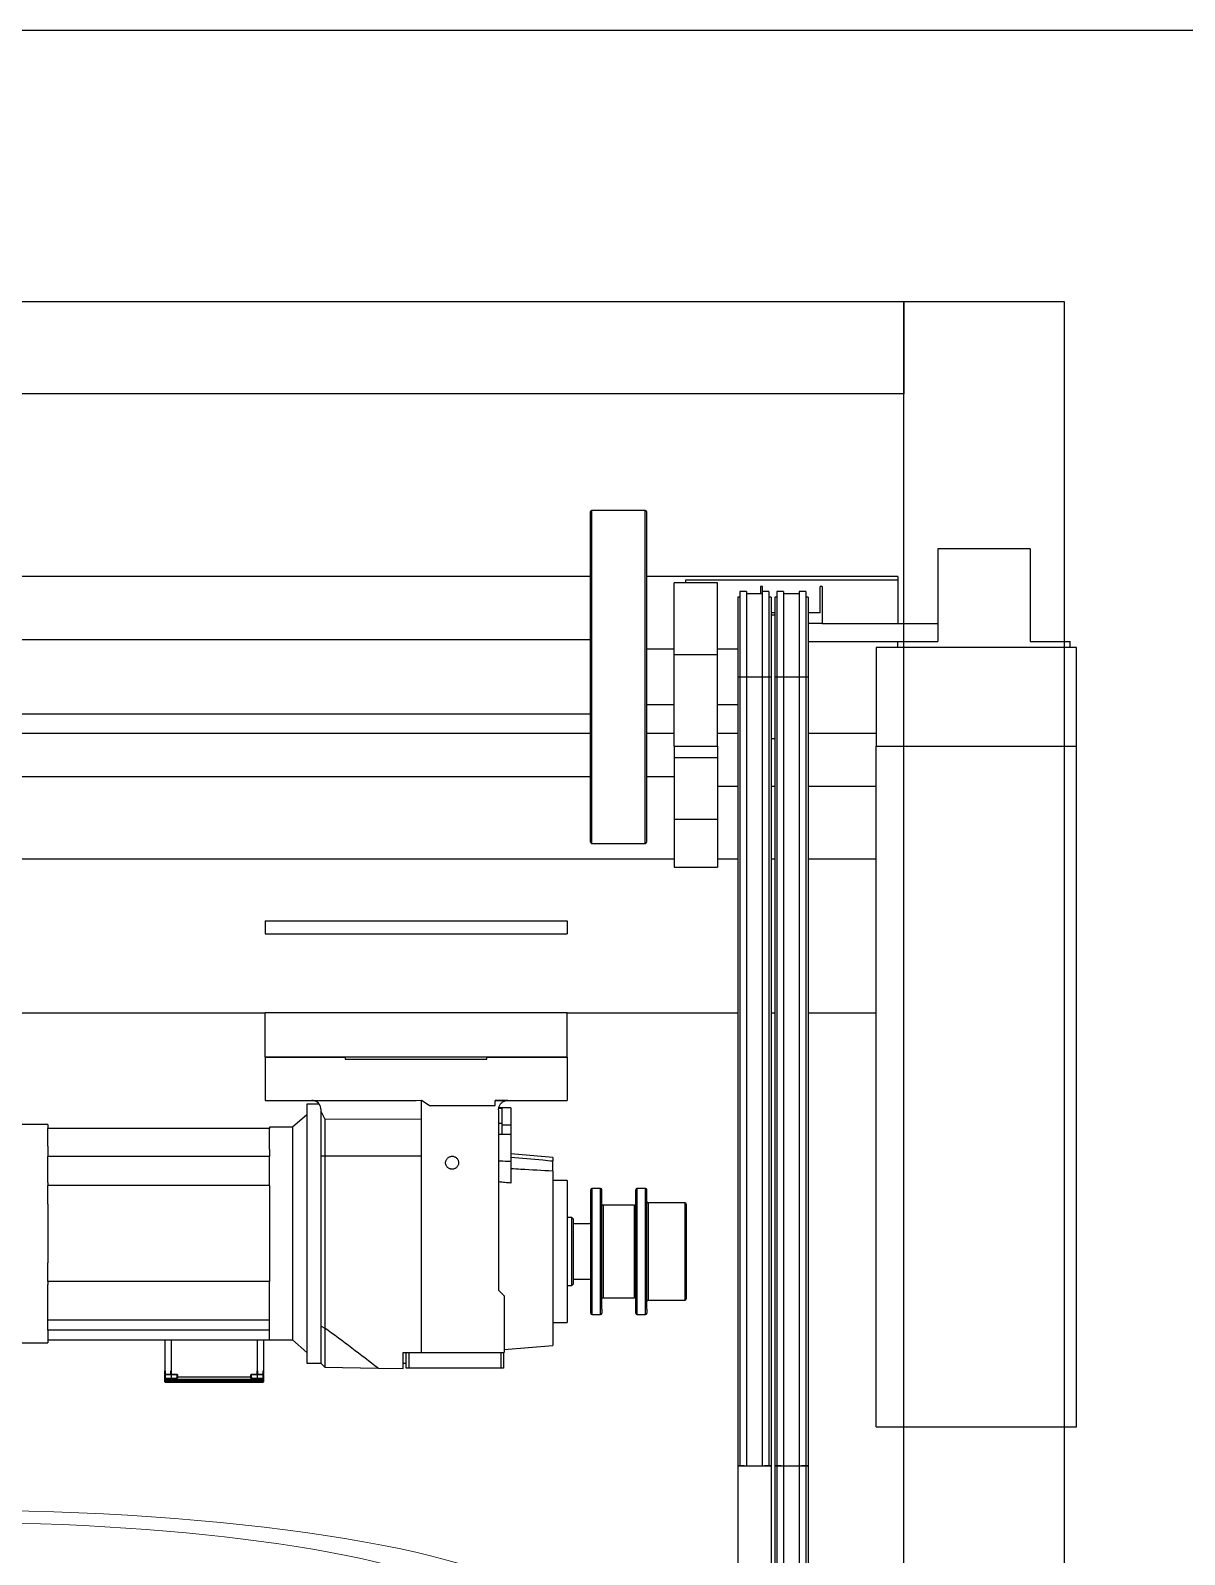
# Model space of a CAD drawing. Header units: millimetres. Extents: x 748 to 17792, y 1005 to 4889.
# Drawn here: x 14942 to 15129.2, y 4102 to 4349.2 of the extents above; entities that cross this region are included whole.
import ezdxf

# ---------------------------------------------------------------- set-up
doc = ezdxf.new("R2010")
doc.units = ezdxf.units.MM
for name, color, linetype, true_color in [('PK24-SYS-ROOM', 8, 'Continuous', 0x808080), ('PK24E-SYS-LIFT', 31, 'Continuous', 0xffcc5a), ('PK24E-SYS-SHELF', 31, 'Continuous', 0xffcc5a)]:
    doc.layers.add(name, color=color, linetype=linetype, true_color=true_color)
doc.layers.add('PK24E-STRUCT-STEEL', color=254, linetype='Continuous')
doc.layers.add('PK24E-TTARROW', color=20, linetype='Continuous', lineweight=20, true_color=0xf54b32)

# ---------------------------------------------------------------- blocks, each defined once
blk = doc.blocks.new('TTARROW---TOP-DECOR-PK24')
at = {"layer": 'PK24E-TTARROW'}
for points in [[(0, 90), (0, 80), (-32.49, 89.27), (0, 110), (0, 100, -0.763437), (50.85, -86.11), (61.06, -72.77), (52.06, -73.42, 0.73095)], [(0, -90), (0, -80), (32.49, -89.27), (0, -110), (0, -100, -0.763437), (-50.85, 86.11), (-61.06, 72.77), (-52.06, 73.42, 0.73095)]]:
    blk.add_lwpolyline(points, format="xyb", close=True, dxfattribs=at)
blk = doc.blocks.new('ELIFTTT---BACK-COMP-PKE24')
at = {"yscale": 0.2}
blk.add_blockref('TTARROW---TOP-DECOR-PK24', (0, 0), dxfattribs=at)
blk = doc.blocks.new('ELIFT-DU--BACK-COMP-PKE24')
at = {"layer": 'PK24E-SYS-LIFT', "linetype": 'Continuous', "lineweight": 25}
for p, q in [((103.65, 128.35), (103.65, 181.95)), ((112.55, 182.15), (103.85, 182.15)), ((103.85, 182.15), (103.85, 128.15)), ((112.55, 128.15), (112.55, 182.15)), ((112.75, 181.95), (112.75, 128.35)), ((175, 175.9), (160, 175.9)), ((160, 175.9), (160, 160.9)), ((175, 175.9), (175, 160.9)), ((103.65, 171.45), (-103.65, 171.45)), ((153.5, 171.45), (112.75, 171.45)), ((153.5, 170.85), (119.1, 170.85)), ((119.1, 170.85), (119.1, 170.4)), ((153.5, 171.45), (153.5, 170.85)), ((153.5, 170.85), (153.5, 163.8)), ((124.25, 170.4), (117.25, 170.4)), ((117.25, 158.79), (117.25, 170.4)), ((124.25, 158.79), (124.25, 170.4)), ((128.98, 168.98), (127.88, 168.98)), ((127.88, 168.98), (127.88, 155.15)), ((128.98, 168.98), (128.98, 155.15)), ((131.52, 168.6), (128.98, 168.6)), ((131.25, 169.8), (131.25, 168.6)), ((131.55, 169.8), (131.25, 169.8)), ((132.62, 168.98), (131.52, 168.98)), ((131.52, 168.98), (131.52, 155.15)), ((131.55, 168.98), (131.55, 169.8)), ((132.62, 168.98), (132.62, 155.15)), ((134.98, 168.98), (133.88, 168.98)), ((133.88, 168.98), (133.88, 155.15)), ((134.98, 168.98), (134.98, 155.15)), ((137.52, 168.6), (134.98, 168.6)), ((137.52, 168.98), (137.52, 155.15)), ((138.62, 168.98), (137.52, 168.98)), ((138.62, 168.98), (138.62, 155.15)), ((140.95, 165.55), (140.95, 169.8)), ((141.25, 169.8), (140.95, 169.8)), ((141.25, 169.8), (141.25, 163.8)), ((127.88, 168.06), (127.55, 168.06)), ((127.55, 168.06), (127.55, 155.15)), ((132.95, 168.06), (132.62, 168.06)), ((132.95, 168.06), (132.95, 155.15)), ((133.88, 168.06), (133.55, 168.06)), ((133.55, 168.06), (133.55, 155.15)), ((138.95, 168.06), (138.62, 168.06)), ((138.95, 168.06), (138.95, 155.15)), ((133.55, 165.55), (132.95, 165.55)), ((133.55, 165.15), (132.95, 165.15)), ((140.95, 165.55), (138.95, 165.55)), ((141.25, 163.8), (138.95, 163.8)), ((141.25, 163.8), (160, 163.8)), ((103.65, 161.15), (-103.65, 161.15)), ((138.95, 160.9), (153.5, 160.9)), ((153.5, 159.9), (153.5, 160.9)), ((153.5, 160.9), (160, 160.9)), ((175, 160.9), (181.5, 160.9)), ((181.5, 159.9), (181.5, 160.9)), ((117.25, 159.65), (112.75, 159.65)), ((117.25, 158.79), (124.25, 158.79)), ((117.25, 143.9), (117.25, 158.79)), ((127.55, 159.65), (124.25, 159.65)), ((124.25, 143.9), (124.25, 158.79)), ((182.5, 159.9), (150, 159.9)), ((150, 159.9), (150, 143.9)), ((182.5, 143.9), (182.5, 159.9)), ((127.55, 155.15), (127.88, 155.15)), ((127.55, 155.15), (127.55, 27.17)), ((127.88, 155.15), (127.88, 27.17)), ((127.88, 155.15), (128.98, 155.15)), ((128.98, 155.15), (128.98, 27.17)), ((128.98, 155.15), (131.52, 155.15)), ((131.52, 155.15), (131.52, 27.17)), ((131.52, 155.15), (132.62, 155.15)), ((132.62, 155.15), (132.62, 27.17)), ((132.62, 155.15), (132.95, 155.15)), ((132.95, 155.15), (132.95, 27.17)), ((133.55, 155.15), (133.55, 27.17)), ((133.55, 155.15), (133.88, 155.15)), ((133.88, 155.15), (134.98, 155.15)), ((133.88, 155.15), (133.88, 27.17)), ((134.98, 155.15), (134.98, 27.17)), ((134.98, 155.15), (137.52, 155.15)), ((137.52, 155.15), (138.62, 155.15)), ((137.52, 155.15), (137.52, 27.17)), ((138.62, 155.15), (138.62, 27.17)), ((138.62, 155.15), (138.95, 155.15)), ((138.95, 155.15), (138.95, 27.17)), ((-103.65, 149.15), (103.65, 149.15)), ((112.75, 150.65), (117.25, 150.65)), ((124.25, 150.65), (127.55, 150.65)), ((103.65, 145.95), (-103.65, 145.95)), ((117.25, 145.95), (112.75, 145.95)), ((127.55, 145.95), (124.25, 145.95)), ((150, 145.95), (138.95, 145.95)), ((117.25, 143.9), (124.25, 143.9)), ((117.25, 143.9), (117.25, 142.05)), ((124.25, 143.9), (124.25, 142.05)), ((132.95, 145.15), (133.55, 145.15)), ((150, 143.9), (182.5, 143.9)), ((150, 33.5), (150, 143.9)), ((182.5, 33.5), (182.5, 143.9)), ((117.25, 142.05), (124.25, 142.05)), ((117.25, 142.05), (117.25, 132.05)), ((124.25, 142.05), (124.25, 132.05)), ((103.65, 138.95), (-103.65, 138.95)), ((117.25, 138.95), (112.75, 138.95)), ((124.25, 137.45), (127.55, 137.45)), ((132.95, 137.45), (133.55, 137.45)), ((138.95, 137.45), (150, 137.45)), ((117.25, 132.05), (117.25, 124.3)), ((117.25, 132.05), (124.25, 132.05)), ((124.25, 132.05), (124.25, 124.3)), ((103.85, 128.15), (112.55, 128.15)), ((-117.25, 125.65), (117.25, 125.65)), ((117.25, 124.3), (124.25, 124.3)), ((124.25, 125.65), (127.55, 125.65)), ((132.95, 125.65), (133.55, 125.65)), ((138.95, 125.65), (150, 125.65)), ((50.85, 115.6), (50.85, 113.5)), ((50.85, 115.6), (99.85, 115.6)), ((99.85, 115.6), (99.85, 113.5)), ((50.85, 113.5), (99.85, 113.5)), ((-71.85, 100.65), (50.85, 100.65)), ((99.85, 100.65), (50.85, 100.65)), ((50.85, 93.45), (50.85, 100.65)), ((99.85, 93.45), (99.85, 100.65)), ((99.85, 100.65), (127.55, 100.65)), ((132.95, 100.65), (133.55, 100.65)), ((138.95, 100.65), (150, 100.65)), ((50.85, 93.45), (50.85, 86.45)), ((50.85, 93.45), (63.85, 93.45)), ((99.85, 93.45), (50.85, 93.45)), ((63.85, 93.45), (63.85, 93.15)), ((63.85, 93.15), (86.85, 93.15)), ((86.85, 93.15), (86.85, 93.45)), ((86.85, 93.45), (99.85, 93.45)), ((99.85, 93.45), (99.85, 86.45)), ((50.85, 86.45), (75.35, 86.45)), ((57.65, 84.14), (55.3, 82.1)), ((59.65, 85.85), (57.65, 85.85)), ((57.65, 85.85), (57.65, 43.85)), ((58.91, 86.38), (75.35, 86.45)), ((59.95, 84.6), (59.95, 84.95)), ((59.95, 84.6), (60.55, 83.39)), ((59.95, 77.47), (59.95, 84.6)), ((76.25, 86.45), (75.35, 86.41)), ((75.35, 86.41), (75.35, 86.45)), ((76.25, 83.45), (76.25, 86.45)), ((77.49, 85.65), (76.25, 86.45)), ((77.49, 85.65), (88.2, 85.65)), ((88.2, 86.45), (99.85, 86.45)), ((88.2, 85.65), (88.2, 86.45)), ((89.25, 85.15), (88.75, 85.15)), ((88.75, 84.95), (88.75, 55.65)), ((90.75, 85.27), (88.79, 85.27)), ((89.25, 85.15), (89.25, 82.71)), ((90.75, 85.27), (90.75, 82.48)), ((15.6, 82.55), (-12.44, 82.55)), ((15.6, 82.55), (15.6, 81.9)), ((15.6, 79.05), (15.6, 81.9)), ((51.6, 81.9), (15.6, 81.9)), ((55.3, 82.1), (51.6, 82.1)), ((51.6, 82.1), (51.6, 81.9)), ((51.6, 78.49), (51.6, 81.9)), ((55.3, 82.1), (55.3, 47.6)), ((60.55, 83.39), (76.25, 83.45)), ((60.55, 83.39), (60.55, 77.46)), ((76.25, 77.45), (76.25, 83.45)), ((89.25, 82.71), (88.75, 82.71)), ((89.25, 82.71), (89.25, 80.92)), ((89.25, 82.48), (90.75, 82.48)), ((90.75, 82.48), (90.75, 80.92)), ((90.75, 80.92), (88.75, 80.92)), ((90.75, 80.92), (90.75, 76.57)), ((15.6, 79.05), (15.6, 77.37)), ((15.6, 73.12), (15.6, 77.37)), ((51.6, 77.37), (15.6, 77.37)), ((51.6, 78.49), (51.6, 77.37)), ((51.6, 72.63), (51.6, 77.37)), ((59.95, 49.83), (59.95, 77.47)), ((59.95, 77.47), (60.55, 77.46)), ((60.55, 77.46), (76.25, 77.45)), ((60.55, 77.46), (60.55, 49.53)), ((76.25, 45.55), (76.25, 77.45)), ((97.55, 77.18), (90.75, 77.78)), ((97.55, 77.18), (97.55, 76.64)), ((97.55, 74.98), (97.55, 76.64)), ((97.55, 74.98), (97.55, 46.72)), ((15.6, 73.12), (15.6, 72.63)), ((15.6, 69.6), (15.6, 72.63)), ((51.6, 72.63), (15.6, 72.63)), ((51.6, 72.63), (51.6, 67.47)), ((99.85, 73.45), (97.55, 73.45)), ((99.85, 73.45), (99.85, 61.95)), ((103.7, 52.58), (103.7, 71.95)), ((105.3, 72.15), (103.9, 72.15)), ((103.9, 72.15), (103.9, 52.39)), ((105.3, 52.39), (105.3, 72.15)), ((105.5, 52.58), (105.5, 71.95)), ((111, 52.58), (111, 71.95)), ((112.6, 72.15), (111.2, 72.15)), ((111.2, 72.15), (111.2, 52.39)), ((112.6, 52.39), (112.6, 72.15)), ((112.8, 52.58), (112.8, 71.95)), ((15.6, 69.6), (15.6, 60.1)), ((110.8, 69.45), (105.7, 69.45)), ((105.7, 69.45), (105.7, 54.92)), ((110.8, 54.92), (110.8, 69.45)), ((119, 69.85), (113, 69.85)), ((113, 69.85), (113, 54.54)), ((119, 54.54), (119, 69.85)), ((119.2, 69.65), (119.2, 54.73)), ((51.6, 67.47), (51.6, 62.23)), ((100.65, 67.45), (99.85, 67.45)), ((100.85, 67.25), (100.65, 67.45)), ((100.65, 56.45), (100.65, 67.45)), ((100.85, 67.25), (100.85, 56.65)), ((103.7, 66.45), (100.85, 66.45)), ((51.6, 62.23), (51.6, 57.07)), ((99.85, 61.95), (99.85, 50.45)), ((15.6, 57.07), (15.6, 60.1)), ((15.6, 57.07), (15.6, 56.58)), ((51.6, 57.07), (15.6, 57.07)), ((51.6, 50.8), (51.6, 57.07)), ((100.85, 57.45), (103.7, 57.45)), ((15.6, 50.8), (15.6, 56.58)), ((89.65, 54.75), (88.75, 55.65)), ((89.65, 54.75), (89.65, 45.55)), ((99.85, 56.45), (100.65, 56.45)), ((100.65, 56.45), (100.85, 56.65)), ((105.7, 54.92), (105.7, 54.45)), ((105.7, 54.45), (110.8, 54.45)), ((110.8, 54.45), (110.8, 54.92)), ((113, 54.54), (113, 54.05)), ((119, 54.05), (119, 54.54)), ((119.2, 54.73), (119.2, 54.25)), ((103.7, 51.95), (103.7, 52.58)), ((103.9, 52.39), (103.9, 51.75)), ((105.3, 51.75), (105.3, 52.39)), ((105.5, 52.58), (105.5, 51.95)), ((111, 51.95), (111, 52.58)), ((111.2, 52.39), (111.2, 51.75)), ((112.6, 51.75), (112.6, 52.39)), ((112.8, 52.58), (112.8, 51.95)), ((113, 54.05), (119, 54.05)), ((51.6, 50.8), (15.6, 50.8)), ((15.6, 49.2), (15.6, 50.8)), ((51.6, 49.2), (51.6, 50.8)), ((59.95, 49.83), (60.54, 49.52)), ((59.95, 43.8), (59.95, 49.83)), ((60.55, 49.53), (60.54, 49.52)), ((60.54, 49.52), (60.54, 43.19)), ((97.55, 50.45), (99.85, 50.45)), ((103.9, 51.75), (105.3, 51.75)), ((111.2, 51.75), (112.6, 51.75)), ((-12.44, 47.15), (15.6, 47.15)), ((15.6, 49.2), (15.6, 49.19)), ((51.6, 49.2), (15.6, 49.2)), ((15.6, 49.19), (15.6, 47.6)), ((15.6, 47.6), (15.6, 47.15)), ((15.6, 47.6), (51.6, 47.6)), ((34.6, 47.6), (34.6, 42.6)), ((35.6, 47.6), (35.6, 42.6)), ((49.6, 47.6), (49.6, 42.6)), ((50.6, 47.6), (50.6, 42.6)), ((51.6, 47.6), (51.6, 49.2)), ((51.6, 47.6), (55.3, 47.6)), ((55.3, 47.6), (57.65, 45.56)), ((73.25, 45.55), (76.25, 45.55)), ((73.25, 42.95), (73.25, 45.55)), ((73.75, 43.05), (73.75, 45.55)), ((74.16, 45.55), (74.16, 43.05)), ((76.25, 45.55), (89.65, 45.55)), ((89.16, 43.05), (89.16, 45.55)), ((89.55, 45.55), (89.55, 43.05)), ((89.65, 46.03), (97.55, 46.72)), ((34.6, 42.6), (34.63, 42.6)), ((34.6, 42.05), (34.6, 42.6)), ((34.63, 42.05), (34.6, 42.05)), ((34.6, 42.05), (34.6, 41.95)), ((34.63, 42.6), (34.63, 42.05)), ((34.63, 42.05), (35.57, 42.05)), ((35.57, 42.05), (35.57, 42.6)), ((35.57, 42.6), (35.6, 42.6)), ((35.64, 42.05), (35.57, 42.05)), ((35.6, 42.6), (35.64, 42.6)), ((35.64, 42.6), (35.64, 42.05)), ((35.64, 42.05), (35.64, 42)), ((35.64, 42.05), (36.55, 42.05)), ((36.55, 42), (36.55, 42.05)), ((48.65, 42.05), (48.65, 42)), ((48.65, 42.05), (49.56, 42.05)), ((49.56, 42.05), (49.56, 42.6)), ((49.56, 42.6), (49.6, 42.6)), ((49.63, 42.05), (49.56, 42.05)), ((49.56, 42), (49.56, 42.05)), ((49.6, 42.6), (49.63, 42.6)), ((49.63, 42.6), (49.63, 42.05)), ((49.63, 42.05), (50.57, 42.05)), ((50.57, 42.6), (50.6, 42.6)), ((50.57, 42.05), (50.57, 42.6)), ((50.6, 42.05), (50.57, 42.05)), ((50.6, 42.6), (50.6, 42.05)), ((50.6, 41.95), (50.6, 42.05)), ((57.65, 43.85), (59.95, 43.85)), ((60.54, 43.19), (59.95, 43.8)), ((60.54, 43.19), (60.55, 43.17)), ((60.55, 43.17), (69.2, 43.02)), ((69.2, 43.02), (73.25, 42.95)), ((73.75, 43.8), (73.25, 43.8)), ((74.16, 43.05), (73.75, 43.05)), ((89.16, 43.05), (74.16, 43.05)), ((89.55, 43.05), (89.16, 43.05)), ((34.65, 41.95), (34.6, 41.95)), ((34.6, 41.38), (34.6, 41.95)), ((34.65, 41.38), (34.6, 41.38)), ((34.6, 41.26), (34.6, 41.38)), ((34.6, 41.26), (34.6, 41.16)), ((34.65, 41.16), (34.6, 41.16)), ((34.6, 41.09), (34.6, 41.16)), ((34.65, 41.09), (34.6, 41.09)), ((34.6, 40.99), (34.6, 41.09)), ((34.6, 40.98), (34.6, 40.99)), ((34.6, 40.88), (34.6, 40.98)), ((34.6, 40.82), (34.6, 40.88)), ((34.65, 42), (34.66, 42)), ((34.65, 41.95), (34.65, 42)), ((35.6, 41.95), (34.65, 41.95)), ((34.65, 41.95), (34.65, 41.38)), ((34.65, 41.33), (34.65, 41.38)), ((34.65, 41.38), (35.6, 41.38)), ((34.65, 41.33), (34.65, 41.21)), ((35.6, 41.33), (34.65, 41.33)), ((34.65, 41.21), (50.55, 41.21)), ((34.65, 41.21), (34.65, 41.16)), ((50.55, 41.16), (34.65, 41.16)), ((34.65, 41.16), (34.65, 41.09)), ((34.65, 41.09), (50.55, 41.09)), ((34.65, 41.09), (34.65, 40.94)), ((34.65, 40.94), (50.55, 40.94)), ((34.65, 40.94), (34.65, 40.83)), ((34.65, 40.83), (50.55, 40.83)), ((34.65, 40.83), (34.65, 40.77)), ((34.65, 40.77), (50.55, 40.77)), ((35.61, 42), (34.66, 42)), ((35.6, 42), (35.6, 41.95)), ((35.6, 41.95), (35.6, 41.38)), ((36.6, 41.95), (35.6, 41.95)), ((35.6, 41.33), (35.6, 41.38)), ((35.61, 42), (35.64, 42)), ((36.55, 42), (35.64, 42)), ((36.65, 41.95), (36.6, 41.95)), ((36.6, 41.64), (36.6, 41.95)), ((36.65, 41.64), (36.6, 41.64)), ((36.6, 41.51), (36.6, 41.64)), ((36.65, 41.95), (36.65, 41.64)), ((36.65, 41.64), (48.55, 41.64)), ((36.65, 41.64), (36.65, 41.59)), ((48.55, 41.59), (36.65, 41.59)), ((36.65, 41.59), (36.65, 41.46)), ((48.55, 41.64), (48.55, 41.95)), ((48.6, 41.95), (48.55, 41.95)), ((48.55, 41.64), (48.55, 41.59)), ((48.6, 41.64), (48.55, 41.64)), ((48.55, 41.46), (48.55, 41.59)), ((48.57, 41.44), (48.55, 41.46)), ((48.6, 41.95), (48.6, 41.64)), ((49.6, 41.95), (48.6, 41.95)), ((48.6, 41.64), (48.6, 41.51)), ((49.56, 42), (48.65, 42)), ((49.56, 42), (49.59, 42)), ((50.54, 42), (49.59, 42)), ((49.6, 41.95), (49.6, 42)), ((49.6, 41.95), (49.6, 41.38)), ((50.55, 41.95), (49.6, 41.95)), ((49.6, 41.38), (49.6, 41.33)), ((49.6, 41.38), (50.55, 41.38)), ((50.55, 41.33), (49.6, 41.33)), ((50.54, 42), (50.55, 42)), ((50.55, 42), (50.55, 41.95)), ((50.6, 41.95), (50.55, 41.95)), ((50.55, 41.38), (50.55, 41.95)), ((50.6, 41.38), (50.55, 41.38)), ((50.55, 41.38), (50.55, 41.33)), ((50.55, 41.21), (50.55, 41.33)), ((50.55, 41.21), (50.55, 41.16)), ((50.6, 41.16), (50.55, 41.16)), ((50.55, 41.09), (50.55, 41.16)), ((50.6, 41.09), (50.55, 41.09)), ((50.55, 40.94), (50.55, 41.09)), ((50.55, 40.83), (50.55, 40.94)), ((50.55, 40.77), (50.55, 40.83)), ((50.6, 41.95), (50.6, 41.38)), ((50.6, 41.38), (50.6, 41.26)), ((50.6, 41.16), (50.6, 41.26)), ((50.6, 41.16), (50.6, 41.09)), ((50.6, 41.09), (50.6, 40.99)), ((50.6, 40.99), (50.6, 40.98)), ((50.6, 40.98), (50.6, 40.88)), ((50.6, 40.88), (50.6, 40.82)), ((150, 33.5), (182.5, 33.5)), ((127.55, 27.17), (127.88, 27.17)), ((127.88, 27.17), (128.98, 27.17)), ((128.98, 27.17), (131.52, 27.17)), ((131.52, 27.17), (132.62, 27.17)), ((132.62, 27.17), (132.95, 27.17)), ((133.55, 27.17), (133.88, 27.17)), ((133.88, 27.17), (134.98, 27.17)), ((134.98, 27.17), (137.52, 27.17)), ((137.52, 27.17), (138.62, 27.17)), ((138.62, 27.17), (138.95, 27.17))]:
    blk.add_line(p, q, dxfattribs=at)
at = {"layer": 'PK24E-SYS-LIFT', "linetype": 'Continuous', "lineweight": 25, "flags": 128}
for points in [[(90.15, 86.45), (88.75, 86.45), (88.2, 86.45)], [(34.6, 40.98), (34.6, 40.98), (34.6, 40.98)], [(50.6, 40.98), (50.6, 40.98), (50.6, 40.98)]]:
    blk.add_lwpolyline(points, dxfattribs=at)
at = {"layer": 'PK24E-SYS-LIFT', "linetype": 'Continuous', "lineweight": 25}
for centre, radius, start, end in [((103.85, 181.95), 0.2, 90, 180), ((112.55, 181.95), 0.2, 0, 90), ((103.85, 128.35), 0.2, 180, 270), ((112.55, 128.35), 0.2, 270, 0), ((58.45, 84.95), 1.5, 72.2431, 90), ((58.45, 84.95), 1.5, 0, 72.2431), ((90.25, 84.95), 1.5, 90, 93.9312), ((103.9, 71.95), 0.2, 90, 180), ((105.3, 71.95), 0.2, 0, 90), ((111.2, 71.95), 0.2, 90, 180), ((112.6, 71.95), 0.2, 0, 90), ((105.7, 69.65), 0.2, 180, 270), ((110.8, 69.65), 0.2, 270, 0), ((113, 70.05), 0.2, 180, 270), ((119, 69.65), 0.2, 0, 90), ((105.7, 54.25), 0.2, 90, 180), ((110.8, 54.25), 0.2, 0, 90), ((103.9, 51.95), 0.2, 180, 270), ((105.3, 51.95), 0.2, 270, 0), ((111.2, 51.95), 0.2, 180, 270), ((112.6, 51.95), 0.2, 270, 0), ((113, 53.85), 0.2, 90, 180), ((119, 54.25), 0.2, 270, 0), ((34.65, 42.05), 0.05, 180, 270), ((34.67, 42.04), 0.0446, 171.9544, 258.5816), ((35.61, 42.04), 0.0446, 171.9533, 258.5781), ((36.55, 41.95), 0.1, 0, 90), ((48.65, 41.95), 0.1, 90, 180), ((49.59, 42.04), 0.0446, 281.4219, 8.0467), ((50.53, 42.04), 0.0446, 281.4183, 8.0548), ((50.55, 42.05), 0.05, 270, 0), ((34.65, 41.38), 0.0498, 180.1824, 270.1807), ((34.65, 41.26), 0.0499, 180.1163, 270.1096), ((34.65, 40.99), 0.05, 180, 270), ((34.65, 40.88), 0.05, 180, 270), ((34.65, 40.82), 0.05, 180, 270), ((36.55, 41.95), 0.05, 0, 90), ((36.65, 41.64), 0.0497, 180.326, 270.3092), ((36.65, 41.51), 0.0498, 180.2454, 270.2381), ((48.55, 41.64), 0.0497, 269.6908, 359.674), ((48.55, 41.51), 0.0498, 269.7619, 359.7546), ((48.65, 41.95), 0.05, 90, 180), ((50.55, 41.38), 0.0498, 269.8178, 359.8259), ((50.55, 41.26), 0.0499, 269.889, 359.892), ((50.55, 40.99), 0.05, 270, 0), ((50.55, 40.88), 0.05, 270, 0), ((50.55, 40.82), 0.05, 270, 0)]:
    blk.add_arc(centre, radius, start, end, dxfattribs=at)
blk.add_ellipse((-195.13, 80.26), major_axis=(335.48, -139.68), ratio=0.263049, start_param=0.78, end_param=0.82023, dxfattribs=at)
for points, knots in [([(88.75, 84.95), (88.75, 85.03), (88.76, 85.2), (88.83, 85.45), (88.93, 85.68), (89.07, 85.89), (89.25, 86.08), (89.45, 86.23), (89.68, 86.34), (89.91, 86.42), (90.07, 86.44), (90.15, 86.45)], [0, 0, 0, 0, 0.11231, 0.224619, 0.336924, 0.449232, 0.561575, 0.673919, 0.786272, 0.898625, 1, 1, 1, 1]), ([(80.45, 77.08), (80.41, 77.03), (80.32, 76.93), (80.22, 76.74), (80.17, 76.54), (80.15, 76.33), (80.17, 76.13), (80.24, 75.93), (80.34, 75.75), (80.47, 75.59), (80.63, 75.46), (80.82, 75.37), (81.02, 75.31), (81.22, 75.29), (81.43, 75.32), (81.63, 75.38), (81.81, 75.48), (81.97, 75.61), (82.1, 75.78), (82.19, 75.96), (82.25, 76.16), (82.26, 76.37), (82.24, 76.57), (82.18, 76.77), (82.08, 76.95), (81.94, 77.11), (81.78, 77.24), (81.6, 77.33), (81.4, 77.39), (81.19, 77.41), (80.99, 77.38), (80.79, 77.32), (80.61, 77.22), (80.5, 77.13), (80.45, 77.08)], [0, 0, 0, 0, 0.031428, 0.062682, 0.093982, 0.125139, 0.156467, 0.187618, 0.218907, 0.250146, 0.281338, 0.312653, 0.343797, 0.375123, 0.406315, 0.437582, 0.468878, 0.500048, 0.531385, 0.562541, 0.593846, 0.625083, 0.65629, 0.687603, 0.718746, 0.750069, 0.781244, 0.812513, 0.843793, 0.874966, 0.906298, 0.937452, 0.96877, 1, 1, 1, 1]), ([(88.75, 76.68), (89.21, 76.65), (89.88, 76.62), (90.55, 76.58), (90.75, 76.57)], [0, 0, 0, 0, 0.693136, 1, 1, 1, 1]), ([(90.75, 77.27), (92.48, 77.12), (94.74, 76.91), (97.01, 76.69), (97.55, 76.64)], [0, 0, 0, 0, 0.761395, 1, 1, 1, 1]), ([(90.75, 76.57), (90.75, 76.35), (90.75, 75.9), (90.75, 75.22), (90.75, 74.55), (90.75, 73.97), (90.75, 73.46), (90.75, 73.18), (90.75, 73.04)], [0, 0, 0, 0, 0.175036, 0.355137, 0.530177, 0.710316, 0.853766, 1, 1, 1, 1]), ([(97.55, 74.98), (95.82, 75.08), (93.56, 75.2), (91.29, 75.34), (90.75, 75.37)], [0, 0, 0, 0, 0.761407, 1, 1, 1, 1]), ([(90.75, 73.04), (90.43, 73.07), (89.76, 73.14), (89.1, 73.2), (88.75, 73.24)], [0, 0, 0, 0, 0.481164, 1, 1, 1, 1]), ([(35.6, 41.38), (35.67, 41.38), (35.86, 41.38), (36.14, 41.4), (36.39, 41.42), (36.57, 41.46), (36.59, 41.49), (36.6, 41.51)], [0, 0, 0, 0, 0.136408, 0.350577, 0.566327, 0.783148, 1, 1, 1, 1]), ([(36.65, 41.46), (36.64, 41.44), (36.61, 41.41), (36.43, 41.38), (36.16, 41.35), (35.87, 41.33), (35.68, 41.33), (35.6, 41.33)], [0, 0, 0, 0, 0.216833, 0.433696, 0.649438, 0.863605, 1, 1, 1, 1]), ([(49.6, 41.33), (49.48, 41.33), (49.25, 41.34), (48.93, 41.36), (48.7, 41.39), (48.59, 41.42), (48.57, 41.43), (48.57, 41.44)], [0, 0, 0, 0, 0.240515, 0.481051, 0.722248, 0.964971, 1, 1, 1, 1]), ([(48.6, 41.51), (48.61, 41.5), (48.62, 41.47), (48.74, 41.44), (48.97, 41.41), (49.26, 41.39), (49.49, 41.38), (49.6, 41.38)], [0, 0, 0, 0, 0.146419, 0.361088, 0.574461, 0.787236, 1, 1, 1, 1])]:
    blk.add_open_spline(points, degree=3, knots=knots, dxfattribs=at)
blk = doc.blocks.new('*U33')
at = {"layer": 'PK24E-SYS-LIFT'}
for p, q in [((127.55, 67.07), (127.55, 41.75)), ((128.6, 67.07), (127.55, 67.07)), ((127.55, 67.07), (127.88, 67.07)), ((127.88, 67.07), (128.6, 67.07)), ((128.6, 67.07), (129.52, 67.07)), ((128.6, 67.07), (131.9, 67.07)), ((129.52, 67.07), (130.98, 67.07)), ((130.98, 67.07), (131.9, 67.07)), ((132.95, 67.07), (131.9, 67.07)), ((131.9, 67.07), (132.62, 67.07)), ((132.62, 67.07), (132.95, 67.07)), ((132.95, 67.07), (132.95, 41.75)), ((133.55, 67.07), (133.55, 41.75)), ((134.6, 67.07), (133.55, 67.07)), ((133.55, 67.07), (133.88, 67.07)), ((133.88, 67.07), (134.6, 67.07)), ((134.6, 67.07), (135.52, 67.07)), ((134.6, 67.07), (137.9, 67.07)), ((135.52, 67.07), (136.98, 67.07)), ((136.98, 67.07), (137.9, 67.07)), ((138.95, 67.07), (137.9, 67.07)), ((137.9, 67.07), (138.62, 67.07)), ((138.62, 67.07), (138.95, 67.07)), ((138.95, 67.07), (138.95, 42.55))]:
    blk.add_line(p, q, dxfattribs=at)
blk = doc.blocks.new('*U35')
at = {"layer": 'PK24E-STRUCT-STEEL'}
for points in [[(-154.5, 216.05), (154.5, 216.05), (154.5, 201.05), (-154.5, 201.05)], [(154.5, 216.05), (180.5, 216.05), (180.5, -2499.55), (154.5, -2499.55)]]:
    blk.add_lwpolyline(points, close=True, dxfattribs=at)
at = {"layer": 'PK24E-SYS-LIFT'}
for p, q in [((133.55, 27.17), (133.55, -24.33)), ((133.88, 27.17), (133.88, -24.33)), ((134.98, 27.17), (134.98, -24.33)), ((137.52, 27.17), (137.52, -24.33)), ((138.62, 27.17), (138.62, -24.33)), ((138.95, 27.17), (138.95, -24.33))]:
    blk.add_line(p, q, dxfattribs=at)
blk.add_blockref('*U33', (0, -39.9))
at = {"layer": 'PK24E-SYS-SHELF'}
for name in ['ELIFT-DU--BACK-COMP-PKE24', 'ELIFTTT---BACK-COMP-PKE24']:
    blk.add_blockref(name, (0, 0), dxfattribs=at)
blk = doc.blocks.new('ROOM-1DOOR--SIDE-SYS-PK24')
at = {"layer": 'PK24-SYS-ROOM'}
blk.add_lwpolyline([(-350, 0), (350, 0), (350, 260), (-350, 260)], close=True, dxfattribs=at)

msp = doc.modelspace()

# ---------------------------------------------------------------- block references
at = {"color": 50, "lineweight": 9}
for name in ['ROOM-1DOOR--SIDE-SYS-PK24', '*U35']:
    msp.add_blockref(name, (14929.16, 4089.25, 13.74), dxfattribs=at)

doc.saveas('drawing.dxf')
